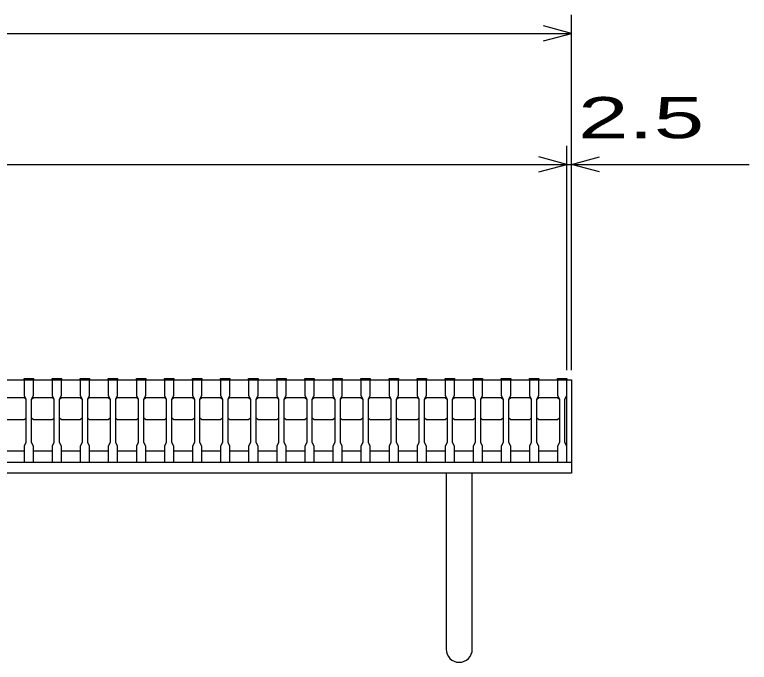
# Model space of a CAD drawing. Units: millimetres, scale not verified. Extents: x -1820 to 1731, y -1282 to 1054.
# Drawn here: x -719 to -326.5, y -738.5 to -392.5 of the extents above; entities that cross this region are included whole.
import ezdxf
from ezdxf.enums import TextEntityAlignment as Align

# ---------------------------------------------------------------- set-up
doc = ezdxf.new("R2010")
doc.units = ezdxf.units.MM
doc.header["$LTSCALE"] = 10
for name, color, linetype, lineweight in [('16', 3, 'Continuous', 25), ('19', 6, 'Continuous', 25), ('22', 4, 'Continuous', 25)]:
    doc.layers.add(name, color=color, linetype=linetype, lineweight=lineweight)
doc.styles.add('ベクトル', font='')
doc.styles.get('ベクトル').set_extended_font_data('ベクトル')

msp = doc.modelspace()

# ---------------------------------------------------------------- linework, layer by layer
at = {"layer": '16'}
for p, q in [((-1419, -587.5), (-424, -587.5)), ((-714, -587.5), (-714, -586.8)), ((-714, -586.8), (-709, -586.8)), ((-714, -587.5), (-714, -596)), ((-709, -587.5), (-714, -587.5)), ((-709, -586.8), (-709, -587.5)), ((-709, -596), (-709, -587.5)), ((-699, -587.5), (-699, -586.8)), ((-699, -586.8), (-694, -586.8)), ((-699, -587.5), (-699, -596)), ((-694, -587.5), (-699, -587.5)), ((-694, -586.8), (-694, -587.5)), ((-694, -596), (-694, -587.5)), ((-684, -587.5), (-684, -586.8)), ((-684, -586.8), (-679, -586.8)), ((-684, -587.5), (-684, -596)), ((-679, -587.5), (-684, -587.5)), ((-679, -586.8), (-679, -587.5)), ((-679, -596), (-679, -587.5)), ((-669, -587.5), (-669, -586.8)), ((-669, -586.8), (-664, -586.8)), ((-669, -587.5), (-669, -596)), ((-664, -587.5), (-669, -587.5)), ((-664, -586.8), (-664, -587.5)), ((-664, -596), (-664, -587.5)), ((-654, -587.5), (-654, -586.8)), ((-654, -586.8), (-649, -586.8)), ((-654, -587.5), (-654, -596)), ((-649, -587.5), (-654, -587.5)), ((-649, -586.8), (-649, -587.5)), ((-649, -596), (-649, -587.5)), ((-639, -587.5), (-639, -586.8)), ((-639, -586.8), (-634, -586.8)), ((-639, -587.5), (-639, -596)), ((-634, -587.5), (-639, -587.5)), ((-634, -586.8), (-634, -587.5)), ((-634, -596), (-634, -587.5)), ((-624, -587.5), (-624, -586.8)), ((-624, -586.8), (-619, -586.8)), ((-624, -587.5), (-624, -596)), ((-619, -587.5), (-624, -587.5)), ((-619, -586.8), (-619, -587.5)), ((-619, -596), (-619, -587.5)), ((-609, -587.5), (-609, -586.8)), ((-609, -586.8), (-604, -586.8)), ((-609, -587.5), (-609, -596)), ((-604, -587.5), (-609, -587.5)), ((-604, -586.8), (-604, -587.5)), ((-604, -596), (-604, -587.5)), ((-594, -587.5), (-594, -586.8)), ((-594, -586.8), (-589, -586.8)), ((-594, -587.5), (-594, -596)), ((-589, -587.5), (-594, -587.5)), ((-589, -586.8), (-589, -587.5)), ((-589, -596), (-589, -587.5)), ((-579, -587.5), (-579, -586.8)), ((-579, -586.8), (-574, -586.8)), ((-579, -587.5), (-579, -596)), ((-574, -587.5), (-579, -587.5)), ((-574, -586.8), (-574, -587.5)), ((-574, -596), (-574, -587.5)), ((-564, -587.5), (-564, -586.8)), ((-564, -586.8), (-559, -586.8)), ((-564, -587.5), (-564, -596)), ((-559, -587.5), (-564, -587.5)), ((-559, -586.8), (-559, -587.5)), ((-559, -596), (-559, -587.5)), ((-549, -587.5), (-549, -586.8)), ((-549, -586.8), (-544, -586.8)), ((-549, -587.5), (-549, -596)), ((-544, -587.5), (-549, -587.5)), ((-544, -586.8), (-544, -587.5)), ((-544, -596), (-544, -587.5)), ((-534, -587.5), (-534, -586.8)), ((-534, -586.8), (-529, -586.8)), ((-534, -587.5), (-534, -596)), ((-529, -587.5), (-534, -587.5)), ((-529, -586.8), (-529, -587.5)), ((-529, -596), (-529, -587.5)), ((-519, -587.5), (-519, -586.8)), ((-519, -586.8), (-514, -586.8)), ((-519, -587.5), (-519, -596)), ((-514, -587.5), (-519, -587.5)), ((-514, -586.8), (-514, -587.5)), ((-514, -596), (-514, -587.5)), ((-504, -587.5), (-504, -586.8)), ((-504, -586.8), (-499, -586.8)), ((-504, -587.5), (-504, -596)), ((-499, -587.5), (-504, -587.5)), ((-499, -586.8), (-499, -587.5)), ((-499, -596), (-499, -587.5)), ((-489, -587.5), (-489, -586.8)), ((-489, -586.8), (-484, -586.8)), ((-489, -587.5), (-489, -596)), ((-484, -587.5), (-489, -587.5)), ((-484, -586.8), (-484, -587.5)), ((-484, -596), (-484, -587.5)), ((-474, -587.5), (-474, -586.8)), ((-474, -586.8), (-469, -586.8)), ((-474, -587.5), (-474, -596)), ((-469, -587.5), (-474, -587.5)), ((-469, -586.8), (-469, -587.5)), ((-469, -596), (-469, -587.5)), ((-459, -587.5), (-459, -586.8)), ((-459, -586.8), (-454, -586.8)), ((-459, -587.5), (-459, -596)), ((-454, -587.5), (-459, -587.5)), ((-454, -586.8), (-454, -587.5)), ((-454, -596), (-454, -587.5)), ((-444, -587.5), (-444, -586.8)), ((-444, -586.8), (-439, -586.8)), ((-444, -587.5), (-444, -596)), ((-439, -587.5), (-444, -587.5)), ((-439, -586.8), (-439, -587.5)), ((-439, -596), (-439, -587.5)), ((-429, -587.5), (-429, -586.8)), ((-429, -586.8), (-424, -586.8)), ((-429, -587.5), (-429, -596)), ((-424, -587.5), (-429, -587.5)), ((-424, -586.8), (-424, -587.5)), ((-424, -596), (-424, -587.5)), ((-424, -625.5), (-424, -587.5)), ((-714, -596), (-713, -598)), ((-710, -598), (-709, -596)), ((-699, -596), (-698, -598)), ((-695, -598), (-694, -596)), ((-684, -596), (-683, -598)), ((-680, -598), (-679, -596)), ((-669, -596), (-668, -598)), ((-665, -598), (-664, -596)), ((-654, -596), (-653, -598)), ((-650, -598), (-649, -596)), ((-639, -596), (-638, -598)), ((-635, -598), (-634, -596)), ((-624, -596), (-623, -598)), ((-620, -598), (-619, -596)), ((-609, -596), (-608, -598)), ((-605, -598), (-604, -596)), ((-594, -596), (-593, -598)), ((-590, -598), (-589, -596)), ((-579, -596), (-578, -598)), ((-575, -598), (-574, -596)), ((-564, -596), (-563, -598)), ((-560, -598), (-559, -596)), ((-549, -596), (-548, -598)), ((-545, -598), (-544, -596)), ((-534, -596), (-533, -598)), ((-530, -598), (-529, -596)), ((-519, -596), (-518, -598)), ((-515, -598), (-514, -596)), ((-504, -596), (-503, -598)), ((-500, -598), (-499, -596)), ((-489, -596), (-488, -598)), ((-485, -598), (-484, -596)), ((-474, -596), (-473, -598)), ((-470, -598), (-469, -596)), ((-459, -596), (-458, -598)), ((-455, -598), (-454, -596)), ((-444, -596), (-443, -598)), ((-440, -598), (-439, -596)), ((-429, -596), (-428, -598)), ((-425, -598), (-424, -596)), ((-724, -597), (-714, -597)), ((-714, -597), (-713, -598)), ((-713, -598), (-713, -621)), ((-710, -598), (-709, -597)), ((-710, -621), (-710, -598)), ((-709, -597), (-699, -597)), ((-699, -597), (-698, -598)), ((-698, -598), (-698, -621)), ((-695, -598), (-694, -597)), ((-695, -621), (-695, -598)), ((-694, -597), (-684, -597)), ((-684, -597), (-683, -598)), ((-683, -598), (-683, -621)), ((-680, -598), (-679, -597)), ((-680, -621), (-680, -598)), ((-679, -597), (-669, -597)), ((-669, -597), (-668, -598)), ((-668, -598), (-668, -621)), ((-665, -598), (-664, -597)), ((-665, -621), (-665, -598)), ((-664, -597), (-654, -597)), ((-654, -597), (-653, -598)), ((-653, -598), (-653, -621)), ((-650, -598), (-649, -597)), ((-650, -621), (-650, -598)), ((-649, -597), (-639, -597)), ((-639, -597), (-638, -598)), ((-638, -598), (-638, -621)), ((-635, -598), (-634, -597)), ((-635, -621), (-635, -598)), ((-634, -597), (-624, -597)), ((-624, -597), (-623, -598)), ((-623, -598), (-623, -621)), ((-620, -598), (-619, -597)), ((-620, -621), (-620, -598)), ((-619, -597), (-609, -597)), ((-609, -597), (-608, -598)), ((-608, -598), (-608, -621)), ((-605, -598), (-604, -597)), ((-605, -621), (-605, -598)), ((-604, -597), (-594, -597)), ((-594, -597), (-593, -598)), ((-593, -598), (-593, -621)), ((-590, -598), (-589, -597)), ((-590, -621), (-590, -598)), ((-589, -597), (-579, -597)), ((-579, -597), (-578, -598)), ((-578, -598), (-578, -621)), ((-575, -598), (-574, -597)), ((-575, -621), (-575, -598)), ((-574, -597), (-564, -597)), ((-564, -597), (-563, -598)), ((-563, -598), (-563, -621)), ((-560, -598), (-559, -597)), ((-560, -621), (-560, -598)), ((-559, -597), (-549, -597)), ((-549, -597), (-548, -598)), ((-548, -598), (-548, -621)), ((-545, -598), (-544, -597)), ((-545, -621), (-545, -598)), ((-544, -597), (-534, -597)), ((-534, -597), (-533, -598)), ((-533, -598), (-533, -621)), ((-530, -598), (-529, -597)), ((-530, -621), (-530, -598)), ((-529, -597), (-519, -597)), ((-519, -597), (-518, -598)), ((-518, -598), (-518, -621)), ((-515, -598), (-514, -597)), ((-515, -621), (-515, -598)), ((-514, -597), (-504, -597)), ((-504, -597), (-503, -598)), ((-503, -598), (-503, -621)), ((-500, -598), (-499, -597)), ((-500, -621), (-500, -598)), ((-499, -597), (-489, -597)), ((-489, -597), (-488, -598)), ((-488, -598), (-488, -621)), ((-485, -598), (-484, -597)), ((-485, -621), (-485, -598)), ((-484, -597), (-474, -597)), ((-474, -597), (-473, -598)), ((-473, -598), (-473, -621)), ((-470, -598), (-469, -597)), ((-470, -621), (-470, -598)), ((-469, -597), (-459, -597)), ((-459, -597), (-458, -598)), ((-458, -598), (-458, -621)), ((-455, -598), (-454, -597)), ((-455, -621), (-455, -598)), ((-454, -597), (-444, -597)), ((-444, -597), (-443, -598)), ((-443, -598), (-443, -621)), ((-440, -598), (-439, -597)), ((-440, -621), (-440, -598)), ((-439, -597), (-429, -597)), ((-429, -597), (-428, -598)), ((-428, -598), (-428, -621)), ((-425, -621), (-425, -598)), ((-713, -608), (-714, -609)), ((-709, -609), (-710, -608)), ((-698, -608), (-699, -609)), ((-694, -609), (-695, -608)), ((-683, -608), (-684, -609)), ((-679, -609), (-680, -608)), ((-668, -608), (-669, -609)), ((-664, -609), (-665, -608)), ((-653, -608), (-654, -609)), ((-649, -609), (-650, -608)), ((-638, -608), (-639, -609)), ((-634, -609), (-635, -608)), ((-623, -608), (-624, -609)), ((-619, -609), (-620, -608)), ((-608, -608), (-609, -609)), ((-604, -609), (-605, -608)), ((-593, -608), (-594, -609)), ((-589, -609), (-590, -608)), ((-578, -608), (-579, -609)), ((-574, -609), (-575, -608)), ((-563, -608), (-564, -609)), ((-559, -609), (-560, -608)), ((-548, -608), (-549, -609)), ((-544, -609), (-545, -608)), ((-533, -608), (-534, -609)), ((-529, -609), (-530, -608)), ((-518, -608), (-519, -609)), ((-514, -609), (-515, -608)), ((-503, -608), (-504, -609)), ((-499, -609), (-500, -608)), ((-488, -608), (-489, -609)), ((-484, -609), (-485, -608)), ((-473, -608), (-474, -609)), ((-469, -609), (-470, -608)), ((-458, -608), (-459, -609)), ((-454, -609), (-455, -608)), ((-443, -608), (-444, -609)), ((-439, -609), (-440, -608)), ((-428, -608), (-429, -609)), ((-714, -609), (-724, -609)), ((-699, -609), (-709, -609)), ((-684, -609), (-694, -609)), ((-669, -609), (-679, -609)), ((-654, -609), (-664, -609)), ((-639, -609), (-649, -609)), ((-624, -609), (-634, -609)), ((-609, -609), (-619, -609)), ((-594, -609), (-604, -609)), ((-579, -609), (-589, -609)), ((-564, -609), (-574, -609)), ((-549, -609), (-559, -609)), ((-534, -609), (-544, -609)), ((-519, -609), (-529, -609)), ((-504, -609), (-514, -609)), ((-489, -609), (-499, -609)), ((-474, -609), (-484, -609)), ((-459, -609), (-469, -609)), ((-444, -609), (-454, -609)), ((-429, -609), (-439, -609)), ((-713, -621), (-714, -623)), ((-714, -623), (-714, -631.5)), ((-709, -623), (-710, -621)), ((-709, -631.5), (-709, -623)), ((-698, -621), (-699, -623)), ((-699, -623), (-699, -631.5)), ((-694, -623), (-695, -621)), ((-694, -631.5), (-694, -623)), ((-683, -621), (-684, -623)), ((-684, -623), (-684, -631.5)), ((-679, -623), (-680, -621)), ((-679, -631.5), (-679, -623)), ((-668, -621), (-669, -623)), ((-669, -623), (-669, -631.5)), ((-664, -623), (-665, -621)), ((-664, -631.5), (-664, -623)), ((-653, -621), (-654, -623)), ((-654, -623), (-654, -631.5)), ((-649, -623), (-650, -621)), ((-649, -631.5), (-649, -623)), ((-638, -621), (-639, -623)), ((-639, -623), (-639, -631.5)), ((-634, -623), (-635, -621)), ((-634, -631.5), (-634, -623)), ((-623, -621), (-624, -623)), ((-624, -623), (-624, -631.5)), ((-619, -623), (-620, -621)), ((-619, -631.5), (-619, -623)), ((-608, -621), (-609, -623)), ((-609, -623), (-609, -631.5)), ((-604, -623), (-605, -621)), ((-604, -631.5), (-604, -623)), ((-593, -621), (-594, -623)), ((-594, -623), (-594, -631.5)), ((-589, -623), (-590, -621)), ((-589, -631.5), (-589, -623)), ((-578, -621), (-579, -623)), ((-579, -623), (-579, -631.5)), ((-574, -623), (-575, -621)), ((-574, -631.5), (-574, -623)), ((-563, -621), (-564, -623)), ((-564, -623), (-564, -631.5)), ((-559, -623), (-560, -621)), ((-559, -631.5), (-559, -623)), ((-548, -621), (-549, -623)), ((-549, -623), (-549, -631.5)), ((-544, -623), (-545, -621)), ((-544, -631.5), (-544, -623)), ((-533, -621), (-534, -623)), ((-534, -623), (-534, -631.5)), ((-529, -623), (-530, -621)), ((-529, -631.5), (-529, -623)), ((-518, -621), (-519, -623)), ((-519, -623), (-519, -631.5)), ((-514, -623), (-515, -621)), ((-514, -631.5), (-514, -623)), ((-503, -621), (-504, -623)), ((-504, -623), (-504, -631.5)), ((-499, -623), (-500, -621)), ((-499, -631.5), (-499, -623)), ((-488, -621), (-489, -623)), ((-489, -623), (-489, -631.5)), ((-484, -623), (-485, -621)), ((-484, -631.5), (-484, -623)), ((-473, -621), (-474, -623)), ((-474, -623), (-474, -631.5)), ((-469, -623), (-470, -621)), ((-469, -631.5), (-469, -623)), ((-458, -621), (-459, -623)), ((-459, -623), (-459, -631.5)), ((-454, -623), (-455, -621)), ((-454, -631.5), (-454, -623)), ((-443, -621), (-444, -623)), ((-444, -623), (-444, -631.5)), ((-439, -623), (-440, -621)), ((-439, -631.5), (-439, -623)), ((-428, -621), (-429, -623)), ((-429, -623), (-429, -631.5)), ((-424, -623), (-425, -621)), ((-424, -631.5), (-424, -623)), ((-724, -625.5), (-714, -625.5)), ((-709, -625.5), (-699, -625.5)), ((-694, -625.5), (-684, -625.5)), ((-679, -625.5), (-669, -625.5)), ((-664, -625.5), (-654, -625.5)), ((-649, -625.5), (-639, -625.5)), ((-634, -625.5), (-624, -625.5)), ((-619, -625.5), (-609, -625.5)), ((-604, -625.5), (-594, -625.5)), ((-589, -625.5), (-579, -625.5)), ((-574, -625.5), (-564, -625.5)), ((-559, -625.5), (-549, -625.5)), ((-544, -625.5), (-534, -625.5)), ((-529, -625.5), (-519, -625.5)), ((-514, -625.5), (-504, -625.5)), ((-499, -625.5), (-489, -625.5)), ((-484, -625.5), (-474, -625.5)), ((-469, -625.5), (-459, -625.5)), ((-454, -625.5), (-444, -625.5)), ((-439, -625.5), (-429, -625.5)), ((-714, -631.5), (-709, -631.5)), ((-699, -631.5), (-694, -631.5)), ((-684, -631.5), (-679, -631.5)), ((-669, -631.5), (-664, -631.5)), ((-654, -631.5), (-649, -631.5)), ((-639, -631.5), (-634, -631.5)), ((-624, -631.5), (-619, -631.5)), ((-609, -631.5), (-604, -631.5)), ((-594, -631.5), (-589, -631.5)), ((-579, -631.5), (-574, -631.5)), ((-564, -631.5), (-559, -631.5)), ((-549, -631.5), (-544, -631.5)), ((-534, -631.5), (-529, -631.5)), ((-519, -631.5), (-514, -631.5)), ((-504, -631.5), (-499, -631.5)), ((-489, -631.5), (-484, -631.5)), ((-474, -631.5), (-469, -631.5)), ((-459, -631.5), (-454, -631.5)), ((-444, -631.5), (-439, -631.5)), ((-429, -631.5), (-424, -631.5))]:
    msp.add_line(p, q, dxfattribs=at)
at = {"layer": '19'}
for p, q in [((-424, -587.5), (-421.5, -587.5)), ((-421.5, -587.5), (-421.5, -631.5)), ((-1421.5, -631.5), (-421.5, -631.5)), ((-421.5, -631.5), (-421.5, -637.5)), ((-421.5, -637.5), (-1421.5, -637.5)), ((-488.5, -637.5), (-488.5, -731.5)), ((-474.5, -731.5), (-474.5, -637.5))]:
    msp.add_line(p, q, dxfattribs=at)
msp.add_arc((-481.5, -731.5), 7, 180, 0, dxfattribs=at)
at = {"layer": '22'}
for p, q in [((-421.5, -582.5), (-421.5, -392.5)), ((-421.5, -402.5), (-436.5, -398.5)), ((-1421.5, -402.5), (-421.5, -402.5)), ((-436.5, -406.5), (-421.5, -402.5)), ((-424, -582.5), (-424, -462.5)), ((-421.5, -582.5), (-421.5, -462.5)), ((-424, -472.5), (-439, -468.5)), ((-421.5, -472.5), (-406.5, -468.5)), ((-1419, -472.5), (-424, -472.5)), ((-439, -476.5), (-424, -472.5)), ((-424, -472.5), (-421.5, -472.5)), ((-406.5, -476.5), (-421.5, -472.5)), ((-421.5, -472.5), (-326.5, -472.5))]:
    msp.add_line(p, q, dxfattribs=at)

# ---------------------------------------------------------------- texts
at = {"layer": '22', "color": 2, "style": 'ベクトル', "width": 1.65}
msp.add_text(' 2.5 ', height=21.99, dxfattribs=at).set_placement((-431.5, -447.5), align=Align.MIDDLE_LEFT)

doc.saveas('drawing.dxf')
